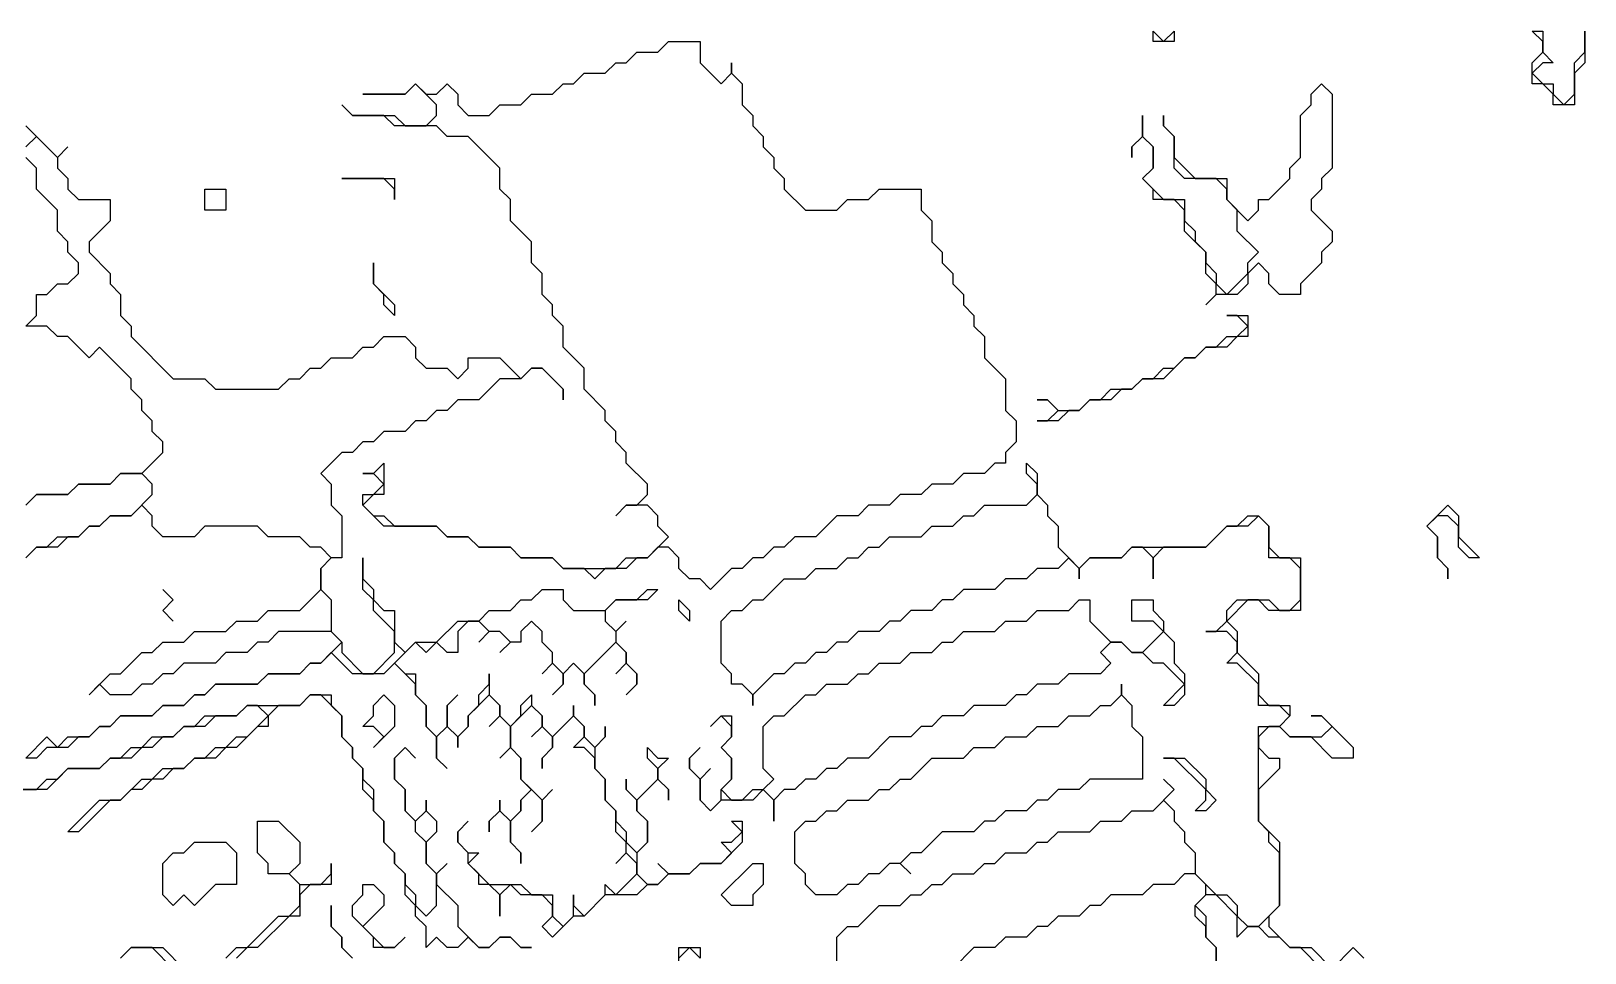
# Model space of a CAD drawing. Header units: metres. Extents: x 0 to 96.9, y 0 to 54.3.
# Drawn here: x 37.85 to 52.6, y 45.55 to 54.3 of the extents above; entities that cross this region are included whole.
import ezdxf

# ---------------------------------------------------------------- set-up
doc = ezdxf.new("R2010")
doc.units = ezdxf.units.M

msp = doc.modelspace()

# ---------------------------------------------------------------- linework, layer by layer
for points in [[(48.5, 54.2), (48.5, 54.3), (48.6, 54.2), (48.7, 54.3), (48.7, 54.2)], [(52.3, 53.6), (52.3, 53.7), (52.2, 53.8), (52.1, 53.8), (52.1, 54), (52.2, 54.1), (52.2, 54.2), (52.1, 54.3), (52.2, 54.3), (52.2, 54.1), (52.3, 54), (52.2, 54), (52.1, 53.9), (52.2, 53.8), (52.3, 53.8), (52.3, 53.7), (52.4, 53.6), (52.5, 53.7), (52.5, 54), (52.6, 54.1), (52.6, 54.3), (52.6, 54), (52.5, 53.9), (52.5, 53.6)], [(44.3, 49), (44.2, 49.1), (44.1, 49.1), (44, 49.2), (44, 49.3), (43.9, 49.4), (43.8, 49.4), (43.7, 49.3), (43.6, 49.3), (43.5, 49.2), (43.3, 49.2), (43.2, 49.1), (43.1, 49.2), (42.9, 49.2), (42.8, 49.3), (42.5, 49.3), (42.4, 49.4), (42.1, 49.4), (42, 49.5), (41.8, 49.5), (41.7, 49.6), (41.2, 49.6), (41, 49.8), (41, 49.9), (41.1, 49.9), (41.2, 50), (41.1, 50.1), (41, 50.1), (41.1, 50.1), (41.2, 50.2), (41.2, 49.9), (41.1, 49.9), (41, 49.8), (41.1, 49.7), (41.2, 49.7), (41.3, 49.6), (41.7, 49.6), (41.8, 49.5), (42, 49.5), (42.1, 49.4), (42.4, 49.4), (42.5, 49.3), (42.8, 49.3), (42.9, 49.2), (43.4, 49.2), (43.5, 49.3), (43.7, 49.3), (43.9, 49.5), (43.8, 49.6), (43.8, 49.7), (43.7, 49.8), (43.5, 49.8), (43.4, 49.7), (43.5, 49.8), (43.6, 49.8), (43.7, 49.9), (43.7, 50), (43.5, 50.2), (43.5, 50.3), (43.4, 50.4), (43.4, 50.5), (43.3, 50.6), (43.3, 50.7), (43.1, 50.9), (43.1, 51.1), (42.9, 51.3), (42.9, 51.5), (42.8, 51.6), (42.8, 51.7), (42.7, 51.8), (42.7, 52), (42.6, 52.1), (42.6, 52.3), (42.4, 52.5), (42.4, 52.7), (42.3, 52.8), (42.3, 53), (42, 53.3), (41.8, 53.3), (41.7, 53.4), (41.3, 53.4), (41.2, 53.5), (40.9, 53.5), (40.8, 53.6), (40.9, 53.5), (41.3, 53.5), (41.4, 53.4), (41.6, 53.4), (41.7, 53.5), (41.7, 53.6), (41.5, 53.8), (41.4, 53.7), (41, 53.7), (41.4, 53.7), (41.5, 53.8), (41.6, 53.7), (41.7, 53.7), (41.8, 53.8), (41.9, 53.7), (41.9, 53.6), (42, 53.5), (42.2, 53.5), (42.3, 53.6), (42.5, 53.6), (42.6, 53.7), (42.8, 53.7), (42.9, 53.8), (43, 53.8), (43.1, 53.9), (43.3, 53.9), (43.4, 54), (43.5, 54), (43.6, 54.1), (43.8, 54.1), (43.9, 54.2), (44.2, 54.2), (44.2, 54), (44.4, 53.8), (44.5, 53.9), (44.5, 54), (44.5, 53.9), (44.6, 53.8), (44.6, 53.6), (44.7, 53.5), (44.7, 53.4), (44.8, 53.3), (44.8, 53.2), (44.9, 53.1), (44.9, 53), (45, 52.9), (45, 52.8), (45.2, 52.6), (45.5, 52.6), (45.6, 52.7), (45.8, 52.7), (45.9, 52.8), (46.3, 52.8), (46.3, 52.6), (46.4, 52.5), (46.4, 52.3), (46.5, 52.2), (46.5, 52.1), (46.6, 52), (46.6, 51.9), (46.7, 51.8), (46.7, 51.7), (46.8, 51.6), (46.8, 51.5), (46.9, 51.4), (46.9, 51.2), (47.1, 51), (47.1, 50.7), (47.2, 50.6), (47.2, 50.4), (47.1, 50.3), (47.1, 50.2), (47, 50.2), (46.9, 50.1), (46.7, 50.1), (46.6, 50), (46.4, 50), (46.3, 49.9), (46.1, 49.9), (46, 49.8), (45.8, 49.8), (45.7, 49.7), (45.5, 49.7), (45.3, 49.5), (45.1, 49.5), (45, 49.4), (44.9, 49.4), (44.8, 49.3), (44.7, 49.3), (44.6, 49.2), (44.5, 49.2)], [(49, 51.7), (49.1, 51.8), (49.1, 51.9), (49, 52), (49, 52.2), (48.8, 52.4), (48.8, 52.6), (48.7, 52.7), (48.5, 52.7), (48.5, 52.8), (48.4, 52.9), (48.5, 53), (48.5, 53.2), (48.4, 53.3), (48.3, 53.2), (48.3, 53.1), (48.3, 53.2), (48.4, 53.3), (48.4, 53.5), (48.4, 53.3), (48.5, 53.2), (48.5, 53), (48.4, 52.9), (48.6, 52.7), (48.8, 52.7), (48.8, 52.5), (48.9, 52.4), (48.9, 52.3), (49, 52.2), (49, 52.1), (49.1, 52), (49.1, 51.9), (49.2, 51.8), (49.4, 52), (49.4, 52.1), (49.5, 52.2), (49.3, 52.4), (49.3, 52.6), (49.2, 52.7), (49.2, 52.8), (49.1, 52.9), (48.8, 52.9), (48.7, 53), (48.7, 53.3), (48.6, 53.4), (48.6, 53.5), (48.6, 53.4), (48.7, 53.3), (48.7, 53.1), (48.9, 52.9), (49.2, 52.9), (49.2, 52.7), (49.4, 52.5), (49.5, 52.6), (49.5, 52.7), (49.6, 52.7), (49.8, 52.9), (49.8, 53), (49.9, 53.1), (49.9, 53.5), (50, 53.6), (50, 53.7), (50.1, 53.8), (50.2, 53.7), (50.2, 53), (50.1, 52.9), (50.1, 52.8), (50, 52.7), (50, 52.6), (50.2, 52.4), (50.2, 52.3), (50.1, 52.2), (50.1, 52.1), (49.9, 51.9), (49.9, 51.8), (49.7, 51.8), (49.6, 51.9), (49.6, 52), (49.5, 52.1), (49.4, 52), (49.4, 51.9), (49.3, 51.8), (49.1, 51.8)], [(41.3, 52.7), (41.3, 52.8), (41.2, 52.9), (40.8, 52.9), (41.3, 52.9)], [(39.5, 52.6), (39.5, 52.8), (39.7, 52.8), (39.7, 52.6)], [(41.3, 51.6), (41.2, 51.7), (41.2, 51.8), (41.1, 51.9), (41.1, 52.1), (41.1, 51.9), (41.3, 51.7)], [(47.4, 50.6), (47.5, 50.6), (47.6, 50.7), (47.5, 50.8), (47.4, 50.8), (47.5, 50.8), (47.6, 50.7), (47.8, 50.7), (47.9, 50.8), (48, 50.8), (48.1, 50.9), (48.3, 50.9), (48.4, 51), (48.5, 51), (48.6, 51.1), (48.7, 51.1), (48.8, 51.2), (48.9, 51.2), (49, 51.3), (49.1, 51.3), (49.2, 51.4), (49.3, 51.4), (49.4, 51.5), (49.3, 51.6), (49.2, 51.6), (49.4, 51.6), (49.4, 51.4), (49.3, 51.4), (49.2, 51.3), (49, 51.3), (48.9, 51.2), (48.8, 51.2), (48.6, 51), (48.4, 51), (48.3, 50.9), (48.2, 50.9), (48.1, 50.8), (47.9, 50.8), (47.8, 50.7), (47.7, 50.7), (47.6, 50.6)], [(51.3, 49.1), (51.3, 49.2), (51.2, 49.3), (51.2, 49.5), (51.1, 49.6), (51.3, 49.8), (51.4, 49.7), (51.4, 49.5), (51.6, 49.3), (51.5, 49.3), (51.4, 49.4), (51.4, 49.6), (51.3, 49.7), (51.2, 49.7), (51.1, 49.6), (51.2, 49.5), (51.2, 49.3), (51.3, 49.2)], [(39.2, 48.7), (39.1, 48.8), (39.2, 48.9), (39.1, 49), (39.2, 48.9), (39.1, 48.8)], [(44.1, 48.7), (44, 48.8), (44, 48.9), (44.1, 48.8)], [(44.9, 46.8), (44.9, 47), (44.8, 47.1), (44.7, 47), (44.4, 47), (44.3, 46.9), (44.2, 47), (44.2, 47.2), (44.1, 47.3), (44.1, 47.4), (44.2, 47.5), (44.1, 47.4), (44.1, 47.3), (44.2, 47.2), (44.3, 47.3), (44.2, 47.2), (44.2, 47), (44.3, 46.9), (44.4, 47), (44.4, 47.1), (44.5, 47.2), (44.5, 47.4), (44.4, 47.5), (44.5, 47.6), (44.5, 47.7), (44.4, 47.8), (44.3, 47.7), (44.4, 47.8), (44.5, 47.8), (44.5, 47.6), (44.4, 47.5), (44.5, 47.4), (44.5, 47.2), (44.4, 47.1), (44.5, 47), (44.6, 47), (44.7, 47.1), (44.8, 47.1), (44.9, 47.2), (44.8, 47.3), (44.8, 47.7), (44.9, 47.8), (45, 47.8), (45.2, 48), (45.3, 48), (45.4, 48.1), (45.6, 48.1), (45.7, 48.2), (45.8, 48.2), (45.9, 48.3), (46.1, 48.3), (46.2, 48.4), (46.4, 48.4), (46.5, 48.5), (46.6, 48.5), (46.7, 48.6), (47, 48.6), (47.1, 48.7), (47.3, 48.7), (47.4, 48.8), (47.7, 48.8), (47.8, 48.9), (47.9, 48.9), (47.9, 48.7), (48.1, 48.5), (48.2, 48.5), (48.3, 48.4), (48.4, 48.4), (48.6, 48.6), (48.5, 48.7), (48.3, 48.7), (48.3, 48.9), (48.5, 48.9), (48.5, 48.8), (48.6, 48.7), (48.6, 48.6), (48.7, 48.5), (48.7, 48.3), (48.8, 48.2), (48.8, 48), (48.7, 47.9), (48.6, 47.9), (48.8, 48.1), (48.6, 48.3), (48.5, 48.3), (48.4, 48.4), (48.3, 48.4), (48.2, 48.5), (48.1, 48.5), (48, 48.4), (48.1, 48.3), (48, 48.2), (47.7, 48.2), (47.6, 48.1), (47.4, 48.1), (47.3, 48), (47.2, 48), (47.1, 47.9), (46.8, 47.9), (46.7, 47.8), (46.5, 47.8), (46.4, 47.7), (46.3, 47.7), (46.2, 47.6), (46, 47.6), (45.8, 47.4), (45.6, 47.4), (45.5, 47.3), (45.4, 47.3), (45.3, 47.2), (45.2, 47.2), (45.1, 47.1), (45, 47.1), (44.9, 47)], [(45.3, 46.1), (45.2, 46.2), (45.2, 46.3), (45.1, 46.4), (45.1, 46.7), (45.2, 46.8), (45.3, 46.8), (45.4, 46.9), (45.5, 46.9), (45.6, 47), (45.8, 47), (45.9, 47.1), (46, 47.1), (46.1, 47.2), (46.2, 47.2), (46.4, 47.4), (46.7, 47.4), (46.8, 47.5), (47, 47.5), (47.1, 47.6), (47.3, 47.6), (47.4, 47.7), (47.6, 47.7), (47.7, 47.8), (47.9, 47.8), (48, 47.9), (48.1, 47.9), (48.2, 48), (48.2, 48.1), (48.2, 48), (48.3, 47.9), (48.3, 47.7), (48.4, 47.6), (48.4, 47.2), (47.9, 47.2), (47.8, 47.1), (47.6, 47.1), (47.5, 47), (47.4, 47), (47.3, 46.9), (47.1, 46.9), (47, 46.8), (46.9, 46.8), (46.8, 46.7), (46.5, 46.7), (46.3, 46.5), (46.2, 46.5), (46.1, 46.4), (46.2, 46.3), (46.1, 46.4), (46, 46.4), (45.9, 46.3), (45.8, 46.3), (45.7, 46.2), (45.6, 46.2), (45.5, 46.1)], [(41.1, 47.5), (41.2, 47.6), (41.1, 47.7), (41, 47.7), (41.1, 47.8), (41.1, 47.9), (41.2, 48), (41.3, 47.9), (41.3, 47.7)], [(48.9, 46.9), (49, 47), (49, 47.1), (48.7, 47.4), (48.6, 47.4), (48.8, 47.4), (49, 47.2), (49, 47.1), (49.1, 47), (49, 46.9)], [(39.2, 46), (39.1, 46.1), (39.1, 46.4), (39.2, 46.5), (39.3, 46.5), (39.4, 46.6), (39.7, 46.6), (39.8, 46.5), (39.8, 46.2), (39.6, 46.2), (39.4, 46), (39.3, 46.1)], [(44.5, 46), (44.4, 46.1), (44.7, 46.4), (44.8, 46.4), (44.8, 46.2), (44.7, 46.1), (44.7, 46)], [(41.1, 45.6), (41.1, 45.7), (40.9, 45.9), (40.9, 46), (41, 46.1), (41, 46.2), (41.1, 46.2), (41.2, 46.1), (41.2, 46), (41, 45.8), (41.2, 45.6), (41.3, 45.6), (41.4, 45.7), (41.3, 45.6)]]:
    msp.add_lwpolyline(points, close=True)
for points in [[(37.8, 53.2), (37.9, 53.3), (37.8, 53.4)], [(37.8, 53.4), (38.1, 53.1), (38.2, 53.2), (38.1, 53.1), (38.1, 53), (38.2, 52.9), (38.2, 52.8), (38.3, 52.7), (38.6, 52.7), (38.6, 52.5), (38.4, 52.3), (38.4, 52.2), (38.6, 52), (38.6, 51.9), (38.7, 51.8), (38.7, 51.6), (38.8, 51.5), (38.8, 51.4), (39.2, 51), (39.5, 51), (39.6, 50.9), (40.2, 50.9), (40.3, 51), (40.4, 51), (40.5, 51.1), (40.6, 51.1), (40.7, 51.2), (40.9, 51.2), (41, 51.3), (41.1, 51.3), (41.2, 51.4), (41.4, 51.4), (41.5, 51.3), (41.5, 51.2), (41.6, 51.1), (41.8, 51.1), (41.9, 51), (42, 51.1), (42, 51.2), (42.3, 51.2), (42.5, 51), (42.6, 51.1), (42.7, 51.1), (42.9, 50.9), (42.9, 50.8), (42.9, 50.9), (42.7, 51.1), (42.6, 51.1), (42.5, 51), (42.3, 51), (42.1, 50.8), (41.9, 50.8), (41.8, 50.7), (41.7, 50.7), (41.6, 50.6), (41.5, 50.6), (41.4, 50.5), (41.2, 50.5), (41.1, 50.4), (41, 50.4), (40.9, 50.3), (40.8, 50.3), (40.6, 50.1), (40.7, 50), (40.7, 49.8), (40.8, 49.7), (40.8, 49.3), (40.7, 49.3), (40.6, 49.2), (40.6, 49), (40.7, 48.9), (40.7, 48.6), (40.8, 48.5), (40.8, 48.4), (41, 48.2), (41.1, 48.2), (41.3, 48.4), (41.3, 48.6), (41.1, 48.8), (41.1, 48.9), (41, 49), (41, 49.3), (41, 49.1), (41.1, 49), (41.1, 48.9), (41.2, 48.8), (41.3, 48.8), (41.3, 48.5), (41.4, 48.4), (41.5, 48.5), (41.7, 48.5), (41.9, 48.7), (42.1, 48.7), (42.2, 48.8), (42.4, 48.8), (42.5, 48.9), (42.6, 48.9), (42.7, 49), (42.9, 49), (42.9, 48.9), (43, 48.8), (43.3, 48.8), (43.4, 48.9), (43.6, 48.9), (43.7, 49), (43.8, 49), (43.7, 48.9), (43.4, 48.9), (43.3, 48.8), (43.3, 48.7), (43.4, 48.6), (43.5, 48.7), (43.4, 48.6), (43.4, 48.5), (43.5, 48.4), (43.5, 48.3), (43.6, 48.2), (43.6, 48.1), (43.5, 48), (43.6, 48.1), (43.6, 48.2), (43.5, 48.3), (43.4, 48.2), (43.5, 48.3), (43.5, 48.4), (43.4, 48.5), (43.1, 48.2), (43.1, 48.1), (43.2, 48), (43.2, 47.9), (43.2, 48), (43.1, 48.1), (43.1, 48.2), (43, 48.3), (42.9, 48.2), (42.9, 48.1), (42.8, 48), (42.9, 48.1), (42.9, 48.2), (42.8, 48.3), (42.7, 48.2), (42.8, 48.3), (42.8, 48.4), (42.7, 48.5), (42.7, 48.6), (42.6, 48.7), (42.5, 48.6), (42.5, 48.5), (42.4, 48.5), (42.3, 48.4), (42.4, 48.5), (42.3, 48.6), (42.2, 48.6), (42.1, 48.5), (42.2, 48.6), (42.1, 48.7), (42, 48.7), (41.9, 48.6), (41.9, 48.4), (41.8, 48.4), (41.7, 48.5), (41.6, 48.4), (41.5, 48.5), (41.3, 48.3), (41.4, 48.2), (41.5, 48.2), (41.5, 48), (41.6, 47.9), (41.6, 47.7), (41.7, 47.6), (41.8, 47.7), (41.8, 47.9), (41.9, 48), (41.8, 47.9), (41.8, 47.7), (41.9, 47.6), (42, 47.7), (42, 47.8), (42.1, 47.9), (42.1, 48), (42.2, 48.1), (42.2, 48.2), (42.2, 48), (42.3, 47.9), (42.3, 47.8), (42.4, 47.7), (42.5, 47.8), (42.5, 47.9), (42.6, 48), (42.6, 47.9), (42.7, 47.8), (42.7, 47.7), (42.8, 47.6), (43, 47.8), (43, 47.9), (43, 47.8), (43.1, 47.7), (43.1, 47.6), (43.2, 47.5), (43.3, 47.6), (43.3, 47.7), (43.3, 47.6), (43.2, 47.5), (43.2, 47.3), (43.3, 47.2), (43.3, 47), (43.4, 46.9), (43.4, 46.8), (43.5, 46.7), (43.5, 46.6), (43.6, 46.5), (43.7, 46.6), (43.7, 46.8), (43.6, 46.9), (43.6, 47), (43.5, 47.1), (43.5, 47.2), (43.5, 47.1), (43.6, 47), (43.8, 47.2), (43.8, 47.3), (43.7, 47.4), (43.7, 47.5), (43.8, 47.4), (43.9, 47.4), (43.8, 47.3), (43.8, 47.2), (43.9, 47.1), (43.9, 47), (43.9, 47.1), (43.8, 47.2), (43.6, 47), (43.6, 46.9), (43.7, 46.8), (43.7, 46.6), (43.6, 46.5), (43.6, 46.3), (43.7, 46.2), (43.8, 46.2), (43.9, 46.3), (43.8, 46.4), (43.9, 46.3), (44.1, 46.3), (44.2, 46.4), (44.4, 46.4), (44.5, 46.5), (44.4, 46.6), (44.5, 46.6), (44.6, 46.7), (44.5, 46.8), (44.6, 46.8), (44.6, 46.6), (44.4, 46.4), (44.2, 46.4), (44.1, 46.3), (43.9, 46.3), (43.8, 46.2), (43.7, 46.2), (43.6, 46.1), (43.3, 46.1), (43.1, 45.9), (43, 45.9), (42.8, 45.7), (42.7, 45.8), (42.8, 45.9), (42.8, 46), (42.7, 46.1), (42.5, 46.1), (42.4, 46.2), (42.3, 46.1), (42.3, 45.9), (42.3, 46.1), (42.2, 46.2), (42.1, 46.2), (42.1, 46.3), (42, 46.4), (42, 46.5), (41.9, 46.6), (41.9, 46.7), (42, 46.8), (41.9, 46.7), (41.9, 46.6), (42, 46.5), (42.1, 46.5), (42, 46.4), (42.2, 46.2), (42.5, 46.2), (42.6, 46.1), (42.8, 46.1), (42.8, 45.9), (42.9, 45.8), (43, 45.9), (43, 46.1), (43, 46), (43.1, 45.9), (43.3, 46.1), (43.3, 46.2), (43.4, 46.1), (43.6, 46.3), (43.6, 46.4), (43.5, 46.5), (43.4, 46.4), (43.5, 46.5), (43.5, 46.6), (43.4, 46.7), (43.4, 46.9), (43.3, 47), (43.3, 47.2), (43.2, 47.3), (43.2, 47.4), (43.1, 47.5), (43, 47.5), (43.1, 47.6), (43.1, 47.7), (43, 47.8), (42.8, 47.6), (42.8, 47.5), (42.7, 47.4), (42.7, 47.3), (42.7, 47.4), (42.8, 47.5), (42.8, 47.6), (42.7, 47.7), (42.6, 47.6), (42.7, 47.7), (42.7, 47.8), (42.6, 47.9), (42.4, 47.7), (42.4, 47.5), (42.5, 47.4), (42.5, 47.2), (42.7, 47), (42.8, 47.1), (42.7, 47), (42.7, 46.8), (42.6, 46.7), (42.7, 46.8), (42.7, 47), (42.6, 47.1), (42.5, 47), (42.5, 46.9), (42.4, 46.8), (42.4, 46.6), (42.5, 46.5), (42.5, 46.4), (42.5, 46.5), (42.4, 46.6), (42.4, 46.8), (42.3, 46.9), (42.2, 46.8), (42.2, 46.7), (42.2, 46.8), (42.3, 46.9), (42.3, 47), (42.3, 46.9), (42.4, 46.8), (42.5, 46.9), (42.5, 47), (42.6, 47.1), (42.5, 47.2), (42.5, 47.4), (42.4, 47.5), (42.3, 47.4), (42.4, 47.5), (42.4, 47.7), (42.3, 47.8), (42.2, 47.7), (42.3, 47.8), (42.3, 47.9), (42.2, 48), (42, 47.8), (42, 47.7), (41.9, 47.6), (41.9, 47.5), (41.9, 47.6), (41.8, 47.7), (41.7, 47.6), (41.7, 47.4), (41.8, 47.3), (41.7, 47.4), (41.7, 47.6), (41.6, 47.7), (41.6, 47.9), (41.5, 48), (41.5, 48.1), (41.3, 48.3), (41.2, 48.2), (40.9, 48.2), (40.7, 48.4), (40.6, 48.3), (40.5, 48.3), (40.4, 48.2), (40.1, 48.2), (40, 48.1), (39.6, 48.1), (39.5, 48), (39.4, 48), (39.3, 47.9), (39.1, 47.9), (39, 47.8), (38.7, 47.8), (38.6, 47.7), (38.5, 47.7), (38.4, 47.6), (38.3, 47.6), (38.2, 47.5), (38, 47.5), (37.9, 47.4), (37.8, 47.4)], [(37.8, 49.8), (37.9, 49.9), (38.2, 49.9), (38.3, 50), (38.6, 50), (38.7, 50.1), (38.9, 50.1), (39.1, 50.3), (39.1, 50.4), (39, 50.5), (39, 50.6), (38.9, 50.7), (38.9, 50.8), (38.8, 50.9), (38.8, 51), (38.5, 51.3), (38.4, 51.2), (38.2, 51.4), (38.1, 51.4), (38, 51.5), (37.8, 51.5), (37.9, 51.6), (37.9, 51.8), (38, 51.8), (38.1, 51.9), (38.2, 51.9), (38.3, 52), (38.3, 52.1), (38.2, 52.2), (38.2, 52.3), (38.1, 52.4), (38.1, 52.6), (37.9, 52.8), (37.9, 53), (37.8, 53.1)], [(45.5, 45.4), (45.5, 45.7), (45.6, 45.8), (45.7, 45.8), (45.9, 46), (46.1, 46), (46.2, 46.1), (46.3, 46.1), (46.4, 46.2), (46.5, 46.2), (46.6, 46.3), (46.8, 46.3), (46.9, 46.4), (47, 46.4), (47.1, 46.5), (47.3, 46.5), (47.4, 46.6), (47.5, 46.6), (47.6, 46.7), (47.9, 46.7), (48, 46.8), (48.2, 46.8), (48.3, 46.9), (48.5, 46.9), (48.7, 47.1), (48.6, 47.2), (48.7, 47.1), (48.6, 47), (48.7, 46.9), (48.7, 46.8), (48.8, 46.7), (48.8, 46.6), (48.9, 46.5), (48.9, 46.3), (49.1, 46.1), (49.2, 46.1), (49.3, 46), (49.3, 45.9), (49.4, 45.8), (49.5, 45.8), (49.7, 46), (49.7, 46.5), (49.6, 46.6), (49.6, 46.7), (49.5, 46.8), (49.5, 47.7), (49.7, 47.7), (49.8, 47.8), (49.7, 47.9), (49.5, 47.9), (49.5, 48.1), (49.3, 48.3), (49.2, 48.3), (49.3, 48.4), (49.3, 48.5), (49.2, 48.6), (49, 48.6), (49.1, 48.6), (49.2, 48.7), (49.2, 48.8), (49.3, 48.9), (49.6, 48.9), (49.7, 48.8), (49.8, 48.8), (49.9, 48.9), (49.9, 49.2), (49.8, 49.3), (49.6, 49.3), (49.6, 49.6), (49.5, 49.7), (49.4, 49.6), (49.2, 49.6), (49, 49.4), (48.6, 49.4), (48.5, 49.3), (48.5, 49.1), (48.5, 49.3), (48.4, 49.4), (48.3, 49.4), (48.2, 49.3), (47.9, 49.3), (47.8, 49.2), (47.8, 49.1), (47.8, 49.2), (47.7, 49.3), (47.6, 49.2), (47.4, 49.2), (47.3, 49.1), (47.1, 49.1), (47, 49), (46.7, 49), (46.6, 48.9), (46.5, 48.9), (46.4, 48.8), (46.2, 48.8), (46.1, 48.7), (46, 48.7), (45.9, 48.6), (45.7, 48.6), (45.6, 48.5), (45.5, 48.5), (45.4, 48.4), (45.3, 48.4), (45.2, 48.3), (45.1, 48.3), (45, 48.2), (44.9, 48.2), (44.7, 48), (44.7, 47.9), (44.7, 48), (44.6, 48.1), (44.5, 48.1), (44.5, 48.2), (44.4, 48.3), (44.4, 48.7), (44.5, 48.8), (44.6, 48.8), (44.7, 48.9), (44.8, 48.9), (45, 49.1), (45.2, 49.1), (45.3, 49.2), (45.5, 49.2), (45.6, 49.3), (45.7, 49.3), (45.8, 49.4), (45.9, 49.4), (46, 49.5), (46.3, 49.5), (46.4, 49.6), (46.6, 49.6), (46.7, 49.7), (46.8, 49.7), (46.9, 49.8), (47.3, 49.8), (47.4, 49.9), (47.4, 50), (47.3, 50.1), (47.3, 50.2), (47.4, 50.1), (47.4, 49.9), (47.5, 49.8), (47.5, 49.7), (47.6, 49.6), (47.6, 49.4), (47.8, 49.2), (47.9, 49.3), (48.2, 49.3), (48.3, 49.4), (49, 49.4), (49.2, 49.6), (49.3, 49.6), (49.4, 49.7), (49.5, 49.7), (49.6, 49.6), (49.6, 49.4), (49.7, 49.3), (49.9, 49.3), (49.9, 48.8), (49.6, 48.8), (49.5, 48.9), (49.4, 48.9), (49.2, 48.7), (49.3, 48.6), (49.3, 48.4), (49.5, 48.2), (49.5, 48), (49.6, 47.9), (49.8, 47.9), (49.8, 47.8), (49.7, 47.7), (49.8, 47.6), (50.1, 47.6), (50.2, 47.7), (50.1, 47.8), (50, 47.8), (50.1, 47.8), (50.4, 47.5), (50.4, 47.4), (50.2, 47.4), (50, 47.6), (49.8, 47.6), (49.7, 47.7), (49.6, 47.7), (49.5, 47.6), (49.5, 47.5), (49.6, 47.4), (49.7, 47.4), (49.7, 47.3), (49.5, 47.1), (49.5, 46.8), (49.7, 46.6), (49.7, 46), (49.6, 45.9), (49.6, 45.8), (49.8, 45.6), (50, 45.6), (50.2, 45.4), (50.4, 45.6), (50.5, 45.5)], [(37.8, 49.3), (37.9, 49.4), (38, 49.4), (38.1, 49.5), (38.3, 49.5), (38.4, 49.6), (38.5, 49.6), (38.6, 49.7), (38.8, 49.7), (39, 49.9), (39, 50), (38.9, 50.1), (38.7, 50.1), (38.6, 50), (38.3, 50), (38.2, 49.9), (37.9, 49.9), (37.8, 49.8)], [(37.8, 47.4), (38, 47.6), (38.1, 47.5), (38.2, 47.6), (38.4, 47.6), (38.5, 47.7), (38.6, 47.7), (38.7, 47.8), (39, 47.8), (39.1, 47.9), (39.3, 47.9), (39.4, 48), (39.5, 48), (39.6, 48.1), (40, 48.1), (40.1, 48.2), (40.4, 48.2), (40.5, 48.3), (40.6, 48.3), (40.8, 48.5), (40.7, 48.6), (40.2, 48.6), (40.1, 48.5), (40, 48.5), (39.9, 48.4), (39.7, 48.4), (39.6, 48.3), (39.3, 48.3), (39.2, 48.2), (39.1, 48.2), (39, 48.1), (38.9, 48.1), (38.8, 48), (38.6, 48), (38.5, 48.1), (38.4, 48), (38.6, 48.2), (38.7, 48.2), (38.9, 48.4), (39, 48.4), (39.1, 48.5), (39.3, 48.5), (39.4, 48.6), (39.7, 48.6), (39.8, 48.7), (40, 48.7), (40.1, 48.8), (40.4, 48.8), (40.6, 49), (40.6, 49.2), (40.7, 49.3), (40.6, 49.4), (40.5, 49.4), (40.4, 49.5), (40.1, 49.5), (40, 49.6), (39.5, 49.6), (39.4, 49.5), (39.1, 49.5), (39, 49.6), (39, 49.7), (38.9, 49.8), (38.8, 49.7), (38.6, 49.7), (38.5, 49.6), (38.4, 49.6), (38.3, 49.5), (38.2, 49.5), (38.1, 49.4), (37.9, 49.4), (37.8, 49.3)], [(37.7, 47.1), (37.9, 47.1), (38, 47.2), (38.1, 47.2), (38.2, 47.3), (38.5, 47.3), (38.6, 47.4), (38.7, 47.4), (38.8, 47.5), (38.9, 47.5), (39, 47.6), (39.2, 47.6), (39.3, 47.7), (39.4, 47.7), (39.5, 47.8), (39.8, 47.8), (39.9, 47.9), (40.4, 47.9), (40.5, 48), (40.7, 48), (40.7, 47.9), (40.8, 47.8), (40.8, 47.6), (40.9, 47.5), (40.9, 47.4), (41, 47.3), (41, 47.2), (41.1, 47.1), (41.1, 46.9), (41.2, 46.8), (41.2, 46.6), (41.3, 46.5), (41.3, 46.4), (41.4, 46.3), (41.4, 46.2), (41.5, 46.1), (41.5, 46), (41.6, 45.9), (41.7, 46), (41.7, 46.3), (41.6, 46.4), (41.6, 46.6), (41.5, 46.7), (41.5, 46.8), (41.4, 46.9), (41.4, 47.1), (41.3, 47.2), (41.3, 47.4), (41.4, 47.5), (41.5, 47.4), (41.4, 47.5), (41.3, 47.4), (41.3, 47.2), (41.4, 47.1), (41.4, 46.9), (41.5, 46.8), (41.6, 46.9), (41.6, 47), (41.6, 46.9), (41.7, 46.8), (41.7, 46.7), (41.6, 46.6), (41.6, 46.4), (41.7, 46.3), (41.8, 46.4), (41.7, 46.3), (41.7, 46.2), (41.9, 46), (41.9, 45.8), (42.1, 45.6), (42.2, 45.6), (42.3, 45.7), (42.4, 45.7), (42.5, 45.6), (42.6, 45.6), (42.5, 45.6), (42.4, 45.7), (42.3, 45.7), (42.2, 45.6), (42.1, 45.6), (42, 45.7), (41.9, 45.6), (41.8, 45.6), (41.7, 45.7), (41.6, 45.6), (41.6, 45.8), (41.5, 45.9), (41.5, 46), (41.4, 46.1), (41.4, 46.3), (41.3, 46.4), (41.3, 46.5), (41.2, 46.6), (41.2, 46.8), (41.1, 46.9), (41.1, 47), (41, 47.1), (41, 47.3), (40.9, 47.4), (40.9, 47.5), (40.8, 47.6), (40.8, 47.8), (40.6, 48), (40.5, 48), (40.4, 47.9), (40.2, 47.9), (40.1, 47.8), (40.1, 47.7), (40, 47.7), (39.8, 47.5), (39.7, 47.5), (39.6, 47.4), (39.4, 47.4), (39.3, 47.3), (39.2, 47.3), (39.1, 47.2), (39, 47.2), (38.9, 47.1), (38.8, 47.1), (38.7, 47), (38.6, 47), (38.3, 46.7), (38.2, 46.7), (38.5, 47), (38.7, 47), (38.9, 47.2), (39, 47.2), (39.1, 47.3), (39.3, 47.3), (39.4, 47.4), (39.5, 47.4), (39.6, 47.5), (39.7, 47.5), (39.8, 47.6), (39.9, 47.6), (40.1, 47.8), (40, 47.9), (39.9, 47.9), (39.8, 47.8), (39.6, 47.8), (39.5, 47.7), (39.3, 47.7), (39.2, 47.6), (39.1, 47.6), (39, 47.5), (38.9, 47.5), (38.8, 47.4), (38.6, 47.4), (38.5, 47.3), (38.2, 47.3), (38, 47.1), (37.7, 47.1)], [(39.7, 45.5), (39.8, 45.6), (39.9, 45.6), (40.2, 45.9), (40.3, 45.9), (40.4, 46), (40.4, 46.2), (40.3, 46.3), (40.1, 46.3), (40.1, 46.4), (40, 46.5), (40, 46.8), (40.2, 46.8), (40.4, 46.6), (40.4, 46.4), (40.3, 46.3), (40.4, 46.2), (40.6, 46.2), (40.7, 46.3), (40.7, 46.4), (40.7, 46.2), (40.5, 46.2), (40.4, 46.1), (40.4, 45.9), (40.3, 45.9), (40, 45.6), (39.9, 45.6), (39.8, 45.5)], [(50.1, 45.4), (49.9, 45.6), (49.8, 45.6), (49.7, 45.7), (49.6, 45.7), (49.5, 45.8), (49.4, 45.8), (49.3, 45.7), (49.3, 45.9), (49.1, 46.1), (49, 46.1), (48.9, 46), (49, 45.9), (49, 45.7), (49.1, 45.6), (49.1, 45.4), (49.1, 45.6), (49, 45.7), (49, 45.8), (48.9, 45.9), (48.9, 46), (49, 46.1), (49, 46.2), (48.9, 46.3), (48.8, 46.3), (48.7, 46.2), (48.5, 46.2), (48.4, 46.1), (48.1, 46.1), (48, 46), (47.9, 46), (47.8, 45.9), (47.6, 45.9), (47.5, 45.8), (47.4, 45.8), (47.3, 45.7), (47.1, 45.7), (47, 45.6), (46.8, 45.6), (46.6, 45.4)], [(40.9, 45.5), (40.8, 45.6), (40.8, 45.7), (40.7, 45.8), (40.7, 46), (40.7, 45.8), (40.8, 45.7), (40.8, 45.6), (40.9, 45.5)], [(38.7, 45.5), (38.8, 45.6), (39.1, 45.6), (39.3, 45.4)], [(39.2, 45.4), (39, 45.6), (38.8, 45.6), (38.7, 45.5)], [(44, 45.4), (44, 45.6), (44.2, 45.6), (44.2, 45.5), (44.1, 45.6), (44, 45.5)]]:
    msp.add_lwpolyline(points)

doc.saveas('drawing.dxf')
